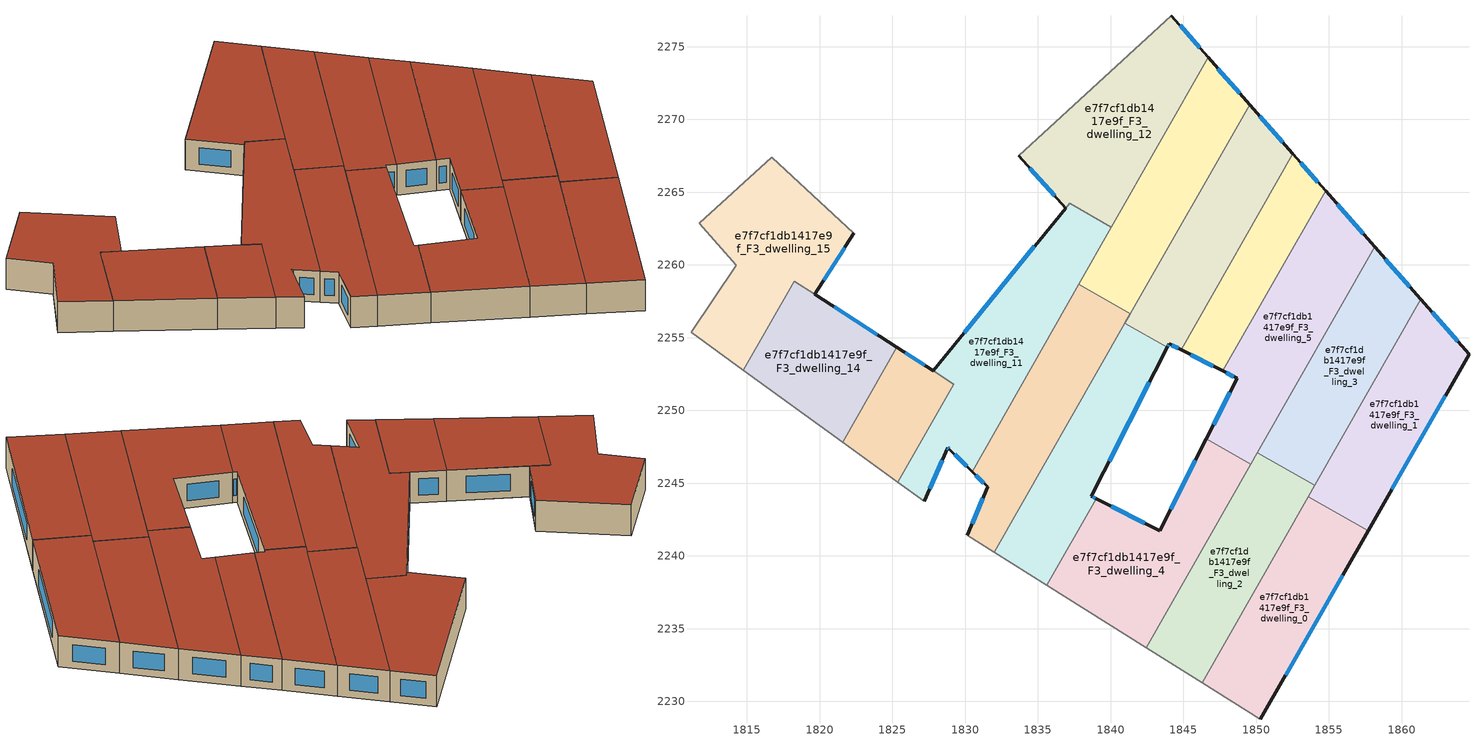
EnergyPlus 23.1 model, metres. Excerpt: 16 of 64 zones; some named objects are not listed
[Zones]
e7f7cf1db1417e9f_F3_dwelling_0
 floor to e7f7cf1db1417e9f_F2_dwelling_0 (EU_floor_Construction): 1857.7,2241.72 1850.3,2228.75 1846.28,2231.28 1853.58,2244.07 z9
 wall outside (EU_wall_Construction): 1850.3,2228.75 1857.7,2241.72 z9:12
 wall to e7f7cf1db1417e9f_F3_dwelling_1 (EU_wall_Construction): 1857.7,2241.72 1853.58,2244.07 z9:12
 wall adiabatic (EU_wall_Construction): 1846.28,2231.28 1850.3,2228.75 z9:12
 wall to e7f7cf1db1417e9f_F3_dwelling_2 (EU_wall_Construction): 1853.58,2244.07 1846.28,2231.28 z9:12
 window (EU_Window_Construction): 1852.04,2231.8 1855.96,2238.68 z9.7:11.3
 roof outside (EU_roof_Construction): 1850.3,2228.75 1857.7,2241.72 1853.58,2244.07 1846.28,2231.28 z12
e7f7cf1db1417e9f_F3_dwelling_1
 floor to e7f7cf1db1417e9f_F2_dwelling_1 (EU_floor_Construction): 1861.31,2257.64 1864.63,2253.86 1857.7,2241.72 1853.58,2244.07 z9
 wall outside (EU_wall_Construction): 1857.7,2241.72 1864.63,2253.86 1861.31,2257.64 z9:12
 wall to e7f7cf1db1417e9f_F3_dwelling_3 (EU_wall_Construction): 1861.31,2257.64 1854.02,2244.84 z9:12
 wall to e7f7cf1db1417e9f_F3_dwelling_2 (EU_wall_Construction): 1854.02,2244.84 1853.58,2244.07 z9:12
 window (EU_Window_Construction): 1859.33,2244.57 1863.01,2251.01 / 1863.85,2254.75 1862.09,2256.75 z9.7:11.3
 roof outside (EU_roof_Construction): 1857.7,2241.72 1864.63,2253.86 1861.31,2257.64 1853.58,2244.07 z12
e7f7cf1db1417e9f_F3_dwelling_10
 floor to e7f7cf1db1417e9f_F2_dwelling_10 (EU_floor_Construction): 1846.71,2274.26 1849.55,2271.03 1841.35,2256.64 1837.81,2258.66 z9
 wall outside (EU_wall_Construction): 1849.55,2271.03 1846.71,2274.26 z9:12
 wall to e7f7cf1db1417e9f_F3_dwelling_9 (EU_wall_Construction): 1837.81,2258.66 1841.35,2256.64 z9:12
 wall to e7f7cf1db1417e9f_F3_dwelling_8 (EU_wall_Construction): 1841.35,2256.64 1849.55,2271.03 z9:12
 wall to e7f7cf1db1417e9f_F3_dwelling_12 (EU_wall_Construction): 1846.71,2274.26 1840.05,2262.59 z9:12
 wall to e7f7cf1db1417e9f_F3_dwelling_11 (EU_wall_Construction): 1840.05,2262.59 1837.81,2258.66 z9:12
 window (EU_Window_Construction): 1848.88,2271.79 1847.38,2273.5 z9.7:11.3
 roof outside (EU_roof_Construction): 1841.35,2256.64 1849.55,2271.03 1846.71,2274.26 1837.81,2258.66 z12
e7f7cf1db1417e9f_F3_dwelling_11
 floor to e7f7cf1db1417e9f_F2_dwelling_11 (EU_floor_Construction): 1840.05,2262.59 1830.48,2245.8 1828.91,2247.34 1828.79,2247.45 1827.2,2243.74 1825.37,2245.07 1829.21,2251.8 1827.8,2252.71 1836.9,2263.9 1837.17,2264.23 z9
 wall outside (EU_wall_Construction): 1836.9,2263.9 1827.8,2252.71 / 1827.2,2243.74 1828.79,2247.45 1828.91,2247.34 1830.48,2245.8 z9:12
 wall adiabatic (EU_wall_Construction): 1825.37,2245.07 1827.2,2243.74 z9:12
 wall to e7f7cf1db1417e9f_F3_dwelling_13 (EU_wall_Construction): 1829.2,2251.79 1825.37,2245.07 / 1827.8,2252.71 1829.21,2251.8 z9:12
 wall to e7f7cf1db1417e9f_F3_dwelling_12 (EU_wall_Construction): 1840.05,2262.59 1837.17,2264.23 1836.9,2263.9 z9:12
 wall to e7f7cf1db1417e9f_F3_dwelling_9 (EU_wall_Construction): 1830.48,2245.8 1837.81,2258.66 z9:12
 window (EU_Window_Construction): 1834.76,2261.28 1829.94,2255.34 / 1829.27,2246.98 1830.11,2246.16 / 1828.82,2247.42 1828.88,2247.36 / 1827.57,2244.61 1828.42,2246.58 z9.7:11.3
 roof outside (EU_roof_Construction): 1830.48,2245.8 1840.05,2262.59 1837.17,2264.23 1836.9,2263.9 1827.8,2252.71 1829.21,2251.8 1825.37,2245.07 1827.2,2243.74 1828.79,2247.45 1828.91,2247.34 z12
e7f7cf1db1417e9f_F3_dwelling_12
 floor to e7f7cf1db1417e9f_F2_dwelling_12 (EU_floor_Construction): 1844.17,2277.14 1846.71,2274.26 1840.05,2262.59 1837.17,2264.24 1836.9,2263.9 1833.68,2267.5 z9
 wall outside (EU_wall_Construction): 1846.71,2274.26 1844.17,2277.14 / 1833.68,2267.5 1836.9,2263.9 z9:12
 wall adiabatic (EU_wall_Construction): 1844.17,2277.14 1833.68,2267.5 z9:12
 window (EU_Window_Construction): 1846.11,2274.94 1844.77,2276.47 / 1834.44,2266.65 1836.14,2264.75 z9.7:11.3
 roof outside (EU_roof_Construction): 1840.05,2262.59 1846.71,2274.26 1844.17,2277.14 1833.68,2267.5 1836.9,2263.9 1837.17,2264.24 z12
e7f7cf1db1417e9f_F3_dwelling_13
 floor to e7f7cf1db1417e9f_F2_dwelling_13 (EU_floor_Construction): 1827.79,2252.71 1829.21,2251.79 1825.37,2245.07 1821.57,2247.82 1825.28,2254.34 z9
 wall outside (EU_wall_Construction): 1827.79,2252.71 1825.28,2254.34 z9:12
 wall adiabatic (EU_wall_Construction): 1821.57,2247.82 1825.37,2245.07 z9:12
 wall to e7f7cf1db1417e9f_F3_dwelling_14 (EU_wall_Construction): 1825.28,2254.34 1821.57,2247.82 z9:12
 window (EU_Window_Construction): 1827.2,2253.09 1825.87,2253.96 z9.7:11.3
 roof outside (EU_roof_Construction): 1825.37,2245.07 1829.21,2251.79 1827.79,2252.71 1825.28,2254.34 1821.57,2247.82 z12
e7f7cf1db1417e9f_F3_dwelling_14
 floor to e7f7cf1db1417e9f_F2_dwelling_14 (EU_floor_Construction): 1825.28,2254.34 1821.57,2247.82 1814.75,2252.76 1818.24,2258.89 z9
 wall outside (EU_wall_Construction): 1825.28,2254.34 1819.66,2257.97 z9:12
 wall to e7f7cf1db1417e9f_F3_dwelling_15 (EU_wall_Construction): 1819.66,2257.97 1818.24,2258.89 1814.75,2252.76 z9:12
 wall adiabatic (EU_wall_Construction): 1814.75,2252.76 1821.57,2247.82 z9:12
 window (EU_Window_Construction): 1823.96,2255.19 1820.98,2257.12 z9.7:11.3
 roof outside (EU_roof_Construction): 1821.57,2247.82 1825.28,2254.34 1818.24,2258.89 1814.75,2252.76 z12
e7f7cf1db1417e9f_F3_dwelling_15
 floor to e7f7cf1db1417e9f_F2_dwelling_15 (EU_floor_Construction): 1822.35,2262.16 1819.66,2257.97 1818.24,2258.89 1814.75,2252.76 1811.15,2255.37 1814.27,2259.97 1811.72,2262.85 1816.7,2267.41 z9
 wall outside (EU_wall_Construction): 1819.66,2257.97 1822.35,2262.16 z9:12
 wall adiabatic (EU_wall_Construction): 1822.35,2262.16 1816.7,2267.41 1811.72,2262.85 1814.27,2259.97 1811.15,2255.37 1814.75,2252.76 z9:12
 window (EU_Window_Construction): 1820.3,2258.96 1821.72,2261.18 z9.7:11.3
 roof outside (EU_roof_Construction): 1819.66,2257.97 1822.35,2262.16 1816.7,2267.41 1811.72,2262.85 1814.27,2259.97 1811.15,2255.37 1814.75,2252.76 1818.24,2258.89 z12
e7f7cf1db1417e9f_F3_dwelling_2
 floor to e7f7cf1db1417e9f_F2_dwelling_2 (EU_floor_Construction): 1854.02,2244.84 1846.28,2231.28 1842.44,2233.69 1850.08,2247.09 z9
 wall to e7f7cf1db1417e9f_F3_dwelling_3 (EU_wall_Construction): 1854.02,2244.84 1850.08,2247.09 z9:12
 wall adiabatic (EU_wall_Construction): 1842.44,2233.69 1846.28,2231.28 z9:12
 wall to e7f7cf1db1417e9f_F3_dwelling_4 (EU_wall_Construction): 1849.63,2246.31 1842.44,2233.69 z9:12
 wall to e7f7cf1db1417e9f_F3_dwelling_5 (EU_wall_Construction): 1850.08,2247.09 1849.63,2246.31 z9:12
 roof outside (EU_roof_Construction): 1846.28,2231.28 1854.02,2244.84 1850.08,2247.09 1842.44,2233.69 z12
e7f7cf1db1417e9f_F3_dwelling_3
 floor to e7f7cf1db1417e9f_F2_dwelling_3 (EU_floor_Construction): 1858.15,2261.24 1861.31,2257.64 1854.02,2244.84 1850.08,2247.09 z9
 wall outside (EU_wall_Construction): 1861.31,2257.64 1858.15,2261.24 z9:12
 wall to e7f7cf1db1417e9f_F3_dwelling_5 (EU_wall_Construction): 1858.15,2261.24 1850.08,2247.09 z9:12
 window (EU_Window_Construction): 1860.57,2258.49 1858.89,2260.4 z9.7:11.3
 roof outside (EU_roof_Construction): 1854.02,2244.84 1861.31,2257.64 1858.15,2261.24 1850.08,2247.09 z12
e7f7cf1db1417e9f_F3_dwelling_4
 floor to e7f7cf1db1417e9f_F2_dwelling_4 (EU_floor_Construction): 1849.63,2246.31 1842.44,2233.69 1835.62,2237.98 1839.01,2243.93 1843.37,2241.73 1846.58,2248.05 z9
 wall outside (EU_wall_Construction): 1846.58,2248.05 1843.37,2241.73 1839.01,2243.93 z9:12
 wall to e7f7cf1db1417e9f_F3_dwelling_7 (EU_wall_Construction): 1839.01,2243.93 1835.62,2237.98 z9:12
 wall to e7f7cf1db1417e9f_F3_dwelling_5 (EU_wall_Construction): 1849.63,2246.31 1846.58,2248.05 z9:12
 wall adiabatic (EU_wall_Construction): 1835.62,2237.98 1842.44,2233.69 z9:12
 window (EU_Window_Construction): 1842.35,2242.24 1840.03,2243.41 / 1845.83,2246.56 1844.12,2243.21 z9.7:11.3
 roof outside (EU_roof_Construction): 1842.44,2233.69 1849.63,2246.31 1846.58,2248.05 1843.37,2241.73 1839.01,2243.93 1835.62,2237.98 z12
e7f7cf1db1417e9f_F3_dwelling_5
 floor to e7f7cf1db1417e9f_F2_dwelling_5 (EU_floor_Construction): 1854.77,2265.08 1858.15,2261.24 1849.63,2246.31 1846.58,2248.05 1848.7,2252.21 1847.72,2252.71 z9
 wall outside (EU_wall_Construction): 1858.15,2261.24 1854.77,2265.08 / 1847.72,2252.71 1848.7,2252.21 1846.58,2248.05 z9:12
 wall to e7f7cf1db1417e9f_F3_dwelling_6 (EU_wall_Construction): 1854.77,2265.08 1847.72,2252.71 z9:12
 window (EU_Window_Construction): 1857.36,2262.14 1855.57,2264.18 / 1848.2,2251.24 1847.08,2249.03 / 1847.95,2252.59 1848.47,2252.33 z9.7:11.3
 roof outside (EU_roof_Construction): 1849.63,2246.31 1858.15,2261.24 1854.77,2265.08 1847.72,2252.71 1848.7,2252.21 1846.58,2248.05 z12
e7f7cf1db1417e9f_F3_dwelling_6
 floor to e7f7cf1db1417e9f_F2_dwelling_6 (EU_floor_Construction): 1852.53,2267.64 1854.77,2265.08 1847.72,2252.71 1844.84,2254.17 z9
 wall outside (EU_wall_Construction): 1854.77,2265.08 1852.53,2267.64 / 1844.84,2254.17 1847.72,2252.71 z9:12
 wall to e7f7cf1db1417e9f_F3_dwelling_8 (EU_wall_Construction): 1852.53,2267.64 1844.84,2254.17 z9:12
 window (EU_Window_Construction): 1854.25,2265.68 1853.06,2267.04 / 1845.52,2253.82 1847.04,2253.05 z9.7:11.3
 roof outside (EU_roof_Construction): 1847.72,2252.71 1854.77,2265.08 1852.53,2267.64 1844.84,2254.17 z12
e7f7cf1db1417e9f_F3_dwelling_7
 floor to e7f7cf1db1417e9f_F2_dwelling_7 (EU_floor_Construction): 1843.89,2254.34 1838.68,2244.09 1839.01,2243.93 1835.62,2237.98 1832.01,2240.25 1840.99,2256 z9
 wall outside (EU_wall_Construction): 1839.01,2243.93 1838.68,2244.09 1843.89,2254.34 z9:12
 wall adiabatic (EU_wall_Construction): 1832.01,2240.25 1835.62,2237.98 z9:12
 wall to e7f7cf1db1417e9f_F3_dwelling_8 (EU_wall_Construction): 1843.89,2254.34 1840.99,2256 z9:12
 wall to e7f7cf1db1417e9f_F3_dwelling_9 (EU_wall_Construction): 1840.99,2256 1832.01,2240.25 z9:12
 window (EU_Window_Construction): 1839.91,2246.5 1842.67,2251.94 / 1838.93,2243.96 1838.76,2244.05 z9.7:11.3
 roof outside (EU_roof_Construction): 1839.01,2243.93 1838.68,2244.09 1843.89,2254.34 1840.99,2256 1832.01,2240.25 1835.62,2237.98 z12
e7f7cf1db1417e9f_F3_dwelling_8
 floor to e7f7cf1db1417e9f_F2_dwelling_8 (EU_floor_Construction): 1849.55,2271.03 1852.53,2267.64 1844.84,2254.17 1844.01,2254.59 1843.89,2254.34 1840.99,2256 z9
 wall outside (EU_wall_Construction): 1843.89,2254.34 1844.01,2254.59 1844.84,2254.17 / 1852.53,2267.64 1849.55,2271.03 z9:12
 wall to e7f7cf1db1417e9f_F3_dwelling_9 (EU_wall_Construction): 1841.35,2256.64 1840.99,2256 z9:12
 window (EU_Window_Construction): 1844.21,2254.49 1844.65,2254.26 / 1843.92,2254.4 1843.99,2254.53 / 1851.83,2268.44 1850.25,2270.23 z9.7:11.3
 roof outside (EU_roof_Construction): 1844.84,2254.17 1852.53,2267.64 1849.55,2271.03 1840.99,2256 1843.89,2254.34 1844.01,2254.59 z12
e7f7cf1db1417e9f_F3_dwelling_9
 floor to e7f7cf1db1417e9f_F2_dwelling_9 (EU_floor_Construction): 1841.35,2256.64 1832.01,2240.25 1830.15,2241.42 1831.54,2244.75 1830.48,2245.8 1837.81,2258.66 z9
 wall outside (EU_wall_Construction): 1830.48,2245.8 1831.54,2244.75 1830.15,2241.42 z9:12
 wall adiabatic (EU_wall_Construction): 1830.15,2241.42 1832.01,2240.25 z9:12
 window (EU_Window_Construction): 1831.21,2243.97 1830.48,2242.2 / 1830.73,2245.55 1831.29,2245 z9.7:11.3
 roof outside (EU_roof_Construction): 1832.01,2240.25 1841.35,2256.64 1837.81,2258.66 1830.48,2245.8 1831.54,2244.75 1830.15,2241.42 z12
[Building]
EU S2 Campaign: North Axis=0; Terrain=City; Solar Distribution=FullExterior
[Site:Location]
Budapest.Ferenc.Liszt.Intl.AP: Latitude=47.437; Longitude=19.256; Time Zone=1; Elevation=185
[SizingPeriod:WeatherFileDays]
AnnualSizingPeriod: Begin Month=1; Begin Day of Month=1; End Month=12; End Day of Month=31; Day of Week for Start Day=Monday; Use Weather File Daylight Saving Period=No; Use Weather File Rain and Snow Indicators=No
[MATERIAL]
EU_InternalMass_Material: Roughness=MediumRough; Thickness=0.1; Conductivity=1; Density=1800; Specific Heat=900; Thermal Absorptance=0.9; Solar Absorptance=0.7; Visible Absorptance=0.7
[MATERIAL:NOMASS] Roughness=MediumRough; Thermal Absorptance=0.9; Solar Absorptance=0.7; Visible Absorptance=0.7
Name | Thermal Resistance
EU_wall_NoMass | 0.832559
EU_roof_NoMass | 1.39638
EU_floor_NoMass | 0.872794
[WINDOWMATERIAL:SIMPLEGLAZINGSYSTEM]
EU_Window_SimpleGlazing: UFactor=2.79869; Solar Heat Gain Coefficient=0.75; Visible Transmittance=0.75
[CONSTRUCTION]
EU_wall_Construction: EU_wall_NoMass
EU_roof_Construction: EU_roof_NoMass
EU_floor_Construction: EU_floor_NoMass
EU_Window_Construction: EU_Window_SimpleGlazing
EU_InternalMass_Construction: EU_InternalMass_Material
[ZONE] Type=1; Multiplier=1; Ceiling Height=autocalculate; Floor Area=autocalculate; Part of Total Floor Area=Yes
Name | Volume
e7f7cf1db1417e9f_F3_dwelling_0 | 211.003
e7f7cf1db1417e9f_F3_dwelling_1 | 211.007
e7f7cf1db1417e9f_F3_dwelling_10 | 210.975
e7f7cf1db1417e9f_F3_dwelling_11 | 275.065
e7f7cf1db1417e9f_F3_dwelling_12 | 251.132
e7f7cf1db1417e9f_F3_dwelling_13 | 106.727
e7f7cf1db1417e9f_F3_dwelling_14 | 182.754
e7f7cf1db1417e9f_F3_dwelling_15 | 239.201
e7f7cf1db1417e9f_F3_dwelling_2 | 210.984
e7f7cf1db1417e9f_F3_dwelling_3 | 210.954
e7f7cf1db1417e9f_F3_dwelling_4 | 244.707
e7f7cf1db1417e9f_F3_dwelling_5 | 244.738
e7f7cf1db1417e9f_F3_dwelling_6 | 143.541
e7f7cf1db1417e9f_F3_dwelling_7 | 210.936
e7f7cf1db1417e9f_F3_dwelling_8 | 210.939
e7f7cf1db1417e9f_F3_dwelling_9 | 211.02
[INTERNALMASS] Construction=EU_InternalMass_Construction
Name | Zone or ZoneList | Surface Area
e7f7cf1db1417e9f_F3_dwelling_0_EU_InternalMass | e7f7cf1db1417e9f_F3_dwelling_0 | 70.3335
e7f7cf1db1417e9f_F3_dwelling_1_EU_InternalMass | e7f7cf1db1417e9f_F3_dwelling_1 | 70.3352
e7f7cf1db1417e9f_F3_dwelling_2_EU_InternalMass | e7f7cf1db1417e9f_F3_dwelling_2 | 70.3278
e7f7cf1db1417e9f_F3_dwelling_3_EU_InternalMass | e7f7cf1db1417e9f_F3_dwelling_3 | 70.3191
e7f7cf1db1417e9f_F3_dwelling_4_EU_InternalMass | e7f7cf1db1417e9f_F3_dwelling_4 | 81.5681
e7f7cf1db1417e9f_F3_dwelling_5_EU_InternalMass | e7f7cf1db1417e9f_F3_dwelling_5 | 81.5785
e7f7cf1db1417e9f_F3_dwelling_6_EU_InternalMass | e7f7cf1db1417e9f_F3_dwelling_6 | 47.8469
e7f7cf1db1417e9f_F3_dwelling_7_EU_InternalMass | e7f7cf1db1417e9f_F3_dwelling_7 | 70.3123
e7f7cf1db1417e9f_F3_dwelling_8_EU_InternalMass | e7f7cf1db1417e9f_F3_dwelling_8 | 70.3124
e7f7cf1db1417e9f_F3_dwelling_9_EU_InternalMass | e7f7cf1db1417e9f_F3_dwelling_9 | 70.3399
e7f7cf1db1417e9f_F3_dwelling_10_EU_InternalMass | e7f7cf1db1417e9f_F3_dwelling_10 | 70.326
e7f7cf1db1417e9f_F3_dwelling_11_EU_InternalMass | e7f7cf1db1417e9f_F3_dwelling_11 | 91.6873
e7f7cf1db1417e9f_F3_dwelling_12_EU_InternalMass | e7f7cf1db1417e9f_F3_dwelling_12 | 83.7144
e7f7cf1db1417e9f_F3_dwelling_13_EU_InternalMass | e7f7cf1db1417e9f_F3_dwelling_13 | 35.5818
e7f7cf1db1417e9f_F3_dwelling_14_EU_InternalMass | e7f7cf1db1417e9f_F3_dwelling_14 | 60.9187
e7f7cf1db1417e9f_F3_dwelling_15_EU_InternalMass | e7f7cf1db1417e9f_F3_dwelling_15 | 79.7332
[OTHEREQUIPMENT] Fuel Type=Electricity; Design Level Calculation Method=Watts/Area; Power per Zone Floor Area=1; Fraction Latent=0; Fraction Radiant=0; Fraction Lost=0; Carbon Dioxide Generation Rate=0; EndUse Subcategory=EU_Step8_InternalGains
Name | Zone or ZoneList or Space or SpaceList | Schedule
EU_Step8_InternalGain_e7f7cf1db1417e9f_F3_dwelling_0_f000 | e7f7cf1db1417e9f_F3_dwelling_0 | EU_Step8_GainSchedule_e7f7cf1db1417e9f_F3_dwelling_0_f000
EU_Step8_InternalGain_e7f7cf1db1417e9f_F3_dwelling_1_f000 | e7f7cf1db1417e9f_F3_dwelling_1 | EU_Step8_GainSchedule_e7f7cf1db1417e9f_F3_dwelling_1_f000
EU_Step8_InternalGain_e7f7cf1db1417e9f_F3_dwelling_2_f000 | e7f7cf1db1417e9f_F3_dwelling_2 | EU_Step8_GainSchedule_e7f7cf1db1417e9f_F3_dwelling_2_f000
EU_Step8_InternalGain_e7f7cf1db1417e9f_F3_dwelling_3_f000 | e7f7cf1db1417e9f_F3_dwelling_3 | EU_Step8_GainSchedule_e7f7cf1db1417e9f_F3_dwelling_3_f000
EU_Step8_InternalGain_e7f7cf1db1417e9f_F3_dwelling_4_f000 | e7f7cf1db1417e9f_F3_dwelling_4 | EU_Step8_GainSchedule_e7f7cf1db1417e9f_F3_dwelling_4_f000
EU_Step8_InternalGain_e7f7cf1db1417e9f_F3_dwelling_5_f000 | e7f7cf1db1417e9f_F3_dwelling_5 | EU_Step8_GainSchedule_e7f7cf1db1417e9f_F3_dwelling_5_f000
EU_Step8_InternalGain_e7f7cf1db1417e9f_F3_dwelling_6_f000 | e7f7cf1db1417e9f_F3_dwelling_6 | EU_Step8_GainSchedule_e7f7cf1db1417e9f_F3_dwelling_6_f000
EU_Step8_InternalGain_e7f7cf1db1417e9f_F3_dwelling_7_f000 | e7f7cf1db1417e9f_F3_dwelling_7 | EU_Step8_GainSchedule_e7f7cf1db1417e9f_F3_dwelling_7_f000
EU_Step8_InternalGain_e7f7cf1db1417e9f_F3_dwelling_8_f000 | e7f7cf1db1417e9f_F3_dwelling_8 | EU_Step8_GainSchedule_e7f7cf1db1417e9f_F3_dwelling_8_f000
EU_Step8_InternalGain_e7f7cf1db1417e9f_F3_dwelling_9_f000 | e7f7cf1db1417e9f_F3_dwelling_9 | EU_Step8_GainSchedule_e7f7cf1db1417e9f_F3_dwelling_9_f000
EU_Step8_InternalGain_e7f7cf1db1417e9f_F3_dwelling_10_f000 | e7f7cf1db1417e9f_F3_dwelling_10 | EU_Step8_GainSchedule_e7f7cf1db1417e9f_F3_dwelling_10_f000
EU_Step8_InternalGain_e7f7cf1db1417e9f_F3_dwelling_11_f000 | e7f7cf1db1417e9f_F3_dwelling_11 | EU_Step8_GainSchedule_e7f7cf1db1417e9f_F3_dwelling_11_f000
EU_Step8_InternalGain_e7f7cf1db1417e9f_F3_dwelling_12_f000 | e7f7cf1db1417e9f_F3_dwelling_12 | EU_Step8_GainSchedule_e7f7cf1db1417e9f_F3_dwelling_12_f000
EU_Step8_InternalGain_e7f7cf1db1417e9f_F3_dwelling_13_f000 | e7f7cf1db1417e9f_F3_dwelling_13 | EU_Step8_GainSchedule_e7f7cf1db1417e9f_F3_dwelling_13_f000
EU_Step8_InternalGain_e7f7cf1db1417e9f_F3_dwelling_14_f000 | e7f7cf1db1417e9f_F3_dwelling_14 | EU_Step8_GainSchedule_e7f7cf1db1417e9f_F3_dwelling_14_f000
EU_Step8_InternalGain_e7f7cf1db1417e9f_F3_dwelling_15_f000 | e7f7cf1db1417e9f_F3_dwelling_15 | EU_Step8_GainSchedule_e7f7cf1db1417e9f_F3_dwelling_15_f000
[ZONEVENTILATION:DESIGNFLOWRATE] Schedule=EU_AlwaysOn; Design Flow Rate Calculation Method=AirChanges/Hour; Air Changes per Hour=0.475469; Ventilation Type=Natural; Fan Pressure Rise=0; Fan Total Efficiency=1; Constant Term Coefficient=1; Temperature Term Coefficient=0; Velocity Term Coefficient=0; Velocity Squared Term Coefficient=0; Minimum Indoor Temperature=-100; Maximum Indoor Temperature=100; Delta Temperature=-100; Minimum Outdoor Temperature=-100; Maximum Outdoor Temperature=100; Maximum Wind Speed=40
Name | Zone or ZoneList or Space or SpaceList
EU_ConstantAir_e7f7cf1db1417e9f_F3_dwelling_0 | e7f7cf1db1417e9f_F3_dwelling_0
EU_ConstantAir_e7f7cf1db1417e9f_F3_dwelling_1 | e7f7cf1db1417e9f_F3_dwelling_1
EU_ConstantAir_e7f7cf1db1417e9f_F3_dwelling_2 | e7f7cf1db1417e9f_F3_dwelling_2
EU_ConstantAir_e7f7cf1db1417e9f_F3_dwelling_3 | e7f7cf1db1417e9f_F3_dwelling_3
EU_ConstantAir_e7f7cf1db1417e9f_F3_dwelling_4 | e7f7cf1db1417e9f_F3_dwelling_4
EU_ConstantAir_e7f7cf1db1417e9f_F3_dwelling_5 | e7f7cf1db1417e9f_F3_dwelling_5
EU_ConstantAir_e7f7cf1db1417e9f_F3_dwelling_6 | e7f7cf1db1417e9f_F3_dwelling_6
EU_ConstantAir_e7f7cf1db1417e9f_F3_dwelling_7 | e7f7cf1db1417e9f_F3_dwelling_7
EU_ConstantAir_e7f7cf1db1417e9f_F3_dwelling_8 | e7f7cf1db1417e9f_F3_dwelling_8
EU_ConstantAir_e7f7cf1db1417e9f_F3_dwelling_9 | e7f7cf1db1417e9f_F3_dwelling_9
EU_ConstantAir_e7f7cf1db1417e9f_F3_dwelling_10 | e7f7cf1db1417e9f_F3_dwelling_10
EU_ConstantAir_e7f7cf1db1417e9f_F3_dwelling_11 | e7f7cf1db1417e9f_F3_dwelling_11
EU_ConstantAir_e7f7cf1db1417e9f_F3_dwelling_12 | e7f7cf1db1417e9f_F3_dwelling_12
EU_ConstantAir_e7f7cf1db1417e9f_F3_dwelling_13 | e7f7cf1db1417e9f_F3_dwelling_13
EU_ConstantAir_e7f7cf1db1417e9f_F3_dwelling_14 | e7f7cf1db1417e9f_F3_dwelling_14
EU_ConstantAir_e7f7cf1db1417e9f_F3_dwelling_15 | e7f7cf1db1417e9f_F3_dwelling_15
[HVACTEMPLATE:ZONE:IDEALLOADSAIRSYSTEM] System Availability Schedule=EU_AlwaysOn; Maximum Heating Supply Air Temperature=50; Minimum Cooling Supply Air Temperature=13; Maximum Heating Supply Air Humidity Ratio=0.0156; Minimum Cooling Supply Air Humidity Ratio=0.0077; Heating Limit=NoLimit; Cooling Limit=NoLimit; Heating Availability Schedule=EU_AlwaysOn; Cooling Availability Schedule=EU_CoolingOff; Dehumidification Control Type=ConstantSensibleHeatRatio; Cooling Sensible Heat Ratio=0.7; Dehumidification Setpoint=60; Humidification Control Type=None; Humidification Setpoint=30; Outdoor Air Method=None; Outdoor Air Flow Rate per Person=0.00944; Outdoor Air Flow Rate per Zone Floor Area=0; Outdoor Air Flow Rate per Zone=0; Demand Controlled Ventilation Type=None; Outdoor Air Economizer Type=NoEconomizer; Heat Recovery Type=None; Sensible Heat Recovery Effectiveness=0.7; Latent Heat Recovery Effectiveness=0.65
Name | Template Thermostat
e7f7cf1db1417e9f_F3_dwelling_0 | EU_HeatOnly_e7f7cf1db1417e9f_F3_dwelling_0
e7f7cf1db1417e9f_F3_dwelling_1 | EU_HeatOnly_e7f7cf1db1417e9f_F3_dwelling_1
e7f7cf1db1417e9f_F3_dwelling_2 | EU_HeatOnly_e7f7cf1db1417e9f_F3_dwelling_2
e7f7cf1db1417e9f_F3_dwelling_3 | EU_HeatOnly_e7f7cf1db1417e9f_F3_dwelling_3
e7f7cf1db1417e9f_F3_dwelling_4 | EU_HeatOnly_e7f7cf1db1417e9f_F3_dwelling_4
e7f7cf1db1417e9f_F3_dwelling_5 | EU_HeatOnly_e7f7cf1db1417e9f_F3_dwelling_5
e7f7cf1db1417e9f_F3_dwelling_6 | EU_HeatOnly_e7f7cf1db1417e9f_F3_dwelling_6
e7f7cf1db1417e9f_F3_dwelling_7 | EU_HeatOnly_e7f7cf1db1417e9f_F3_dwelling_7
e7f7cf1db1417e9f_F3_dwelling_8 | EU_HeatOnly_e7f7cf1db1417e9f_F3_dwelling_8
e7f7cf1db1417e9f_F3_dwelling_9 | EU_HeatOnly_e7f7cf1db1417e9f_F3_dwelling_9
e7f7cf1db1417e9f_F3_dwelling_10 | EU_HeatOnly_e7f7cf1db1417e9f_F3_dwelling_10
e7f7cf1db1417e9f_F3_dwelling_11 | EU_HeatOnly_e7f7cf1db1417e9f_F3_dwelling_11
e7f7cf1db1417e9f_F3_dwelling_12 | EU_HeatOnly_e7f7cf1db1417e9f_F3_dwelling_12
e7f7cf1db1417e9f_F3_dwelling_13 | EU_HeatOnly_e7f7cf1db1417e9f_F3_dwelling_13
e7f7cf1db1417e9f_F3_dwelling_14 | EU_HeatOnly_e7f7cf1db1417e9f_F3_dwelling_14
e7f7cf1db1417e9f_F3_dwelling_15 | EU_HeatOnly_e7f7cf1db1417e9f_F3_dwelling_15
[SIZING:ZONE] Zone Cooling Design Supply Air Temperature Input Method=SupplyAirTemperature; Zone Cooling Design Supply Air Temperature=13; Zone Heating Design Supply Air Temperature Input Method=SupplyAirTemperature; Zone Heating Design Supply Air Temperature=50; Zone Cooling Design Supply Air Humidity Ratio=0.008; Zone Heating Design Supply Air Humidity Ratio=0.008; Cooling Design Air Flow Method=DesignDay; Cooling Design Air Flow Rate=0; Cooling Minimum Air Flow per Zone Floor Area=0.000762; Cooling Minimum Air Flow=0; Cooling Minimum Air Flow Fraction=0.2; Heating Design Air Flow Method=DesignDay; Heating Design Air Flow Rate=0; Heating Maximum Air Flow per Zone Floor Area=0.002032; Heating Maximum Air Flow=0.141576; Heating Maximum Air Flow Fraction=0.3; Account for Dedicated Outdoor Air System=No; Dedicated Outdoor Air System Control Strategy=NeutralSupplyAir; Dedicated Outdoor Air Low Setpoint Temperature for Design=autosize; Dedicated Outdoor Air High Setpoint Temperature for Design=autosize; Zone Load Sizing Method=Sensible Load Only No Latent Load; Zone Latent Cooling Design Supply Air Humidity Ratio Input Method=HumidityRatioDifference; Zone Cooling Design Supply Air Humidity Ratio Difference=0.005; Zone Latent Heating Design Supply Air Humidity Ratio Input Method=HumidityRatioDifference; Zone Humidification Design Supply Air Humidity Ratio Difference=0.005
e7f7cf1db1417e9f_F3_dwelling_0; e7f7cf1db1417e9f_F3_dwelling_1; e7f7cf1db1417e9f_F3_dwelling_2; e7f7cf1db1417e9f_F3_dwelling_3; e7f7cf1db1417e9f_F3_dwelling_4; e7f7cf1db1417e9f_F3_dwelling_5; e7f7cf1db1417e9f_F3_dwelling_6; e7f7cf1db1417e9f_F3_dwelling_7; e7f7cf1db1417e9f_F3_dwelling_8; e7f7cf1db1417e9f_F3_dwelling_9; e7f7cf1db1417e9f_F3_dwelling_10; e7f7cf1db1417e9f_F3_dwelling_11; e7f7cf1db1417e9f_F3_dwelling_12; e7f7cf1db1417e9f_F3_dwelling_13; e7f7cf1db1417e9f_F3_dwelling_14; e7f7cf1db1417e9f_F3_dwelling_15
[SCHEDULE:CONSTANT]
Name | Hourly Value
EU_AlwaysOn | 1
EU_CoolingOff | 0
[SCHEDULE:FILE] Column Number=1; Rows to Skip at Top=0; Number of Hours of Data=8760; Column Separator=Comma; Interpolate to Timestep=No; Minutes per Item=60; Adjust Schedule for Daylight Savings=Yes
Name | File
EU_Step8_GainSchedule_e7f7cf1db1417e9f_F3_dwelling_0_f000 | ../../schedules/e7f7cf1db1417e9f/e7f7cf1db1417e9f_F3_dwelling_0_f000_gain.csv
EU_Step8_GainSchedule_e7f7cf1db1417e9f_F3_dwelling_1_f000 | ../../schedules/e7f7cf1db1417e9f/e7f7cf1db1417e9f_F3_dwelling_1_f000_gain.csv
EU_Step8_GainSchedule_e7f7cf1db1417e9f_F3_dwelling_2_f000 | ../../schedules/e7f7cf1db1417e9f/e7f7cf1db1417e9f_F3_dwelling_2_f000_gain.csv
EU_Step8_GainSchedule_e7f7cf1db1417e9f_F3_dwelling_3_f000 | ../../schedules/e7f7cf1db1417e9f/e7f7cf1db1417e9f_F3_dwelling_3_f000_gain.csv
EU_Step8_GainSchedule_e7f7cf1db1417e9f_F3_dwelling_4_f000 | ../../schedules/e7f7cf1db1417e9f/e7f7cf1db1417e9f_F3_dwelling_4_f000_gain.csv
EU_Step8_GainSchedule_e7f7cf1db1417e9f_F3_dwelling_5_f000 | ../../schedules/e7f7cf1db1417e9f/e7f7cf1db1417e9f_F3_dwelling_5_f000_gain.csv
EU_Step8_GainSchedule_e7f7cf1db1417e9f_F3_dwelling_6_f000 | ../../schedules/e7f7cf1db1417e9f/e7f7cf1db1417e9f_F3_dwelling_6_f000_gain.csv
EU_Step8_GainSchedule_e7f7cf1db1417e9f_F3_dwelling_7_f000 | ../../schedules/e7f7cf1db1417e9f/e7f7cf1db1417e9f_F3_dwelling_7_f000_gain.csv
EU_Step8_GainSchedule_e7f7cf1db1417e9f_F3_dwelling_8_f000 | ../../schedules/e7f7cf1db1417e9f/e7f7cf1db1417e9f_F3_dwelling_8_f000_gain.csv
EU_Step8_GainSchedule_e7f7cf1db1417e9f_F3_dwelling_9_f000 | ../../schedules/e7f7cf1db1417e9f/e7f7cf1db1417e9f_F3_dwelling_9_f000_gain.csv
EU_Step8_GainSchedule_e7f7cf1db1417e9f_F3_dwelling_10_f000 | ../../schedules/e7f7cf1db1417e9f/e7f7cf1db1417e9f_F3_dwelling_10_f000_gain.csv
EU_Step8_GainSchedule_e7f7cf1db1417e9f_F3_dwelling_11_f000 | ../../schedules/e7f7cf1db1417e9f/e7f7cf1db1417e9f_F3_dwelling_11_f000_gain.csv
EU_Step8_GainSchedule_e7f7cf1db1417e9f_F3_dwelling_12_f000 | ../../schedules/e7f7cf1db1417e9f/e7f7cf1db1417e9f_F3_dwelling_12_f000_gain.csv
EU_Step8_GainSchedule_e7f7cf1db1417e9f_F3_dwelling_13_f000 | ../../schedules/e7f7cf1db1417e9f/e7f7cf1db1417e9f_F3_dwelling_13_f000_gain.csv
EU_Step8_GainSchedule_e7f7cf1db1417e9f_F3_dwelling_14_f000 | ../../schedules/e7f7cf1db1417e9f/e7f7cf1db1417e9f_F3_dwelling_14_f000_gain.csv
EU_Step8_GainSchedule_e7f7cf1db1417e9f_F3_dwelling_15_f000 | ../../schedules/e7f7cf1db1417e9f/e7f7cf1db1417e9f_F3_dwelling_15_f000_gain.csv
